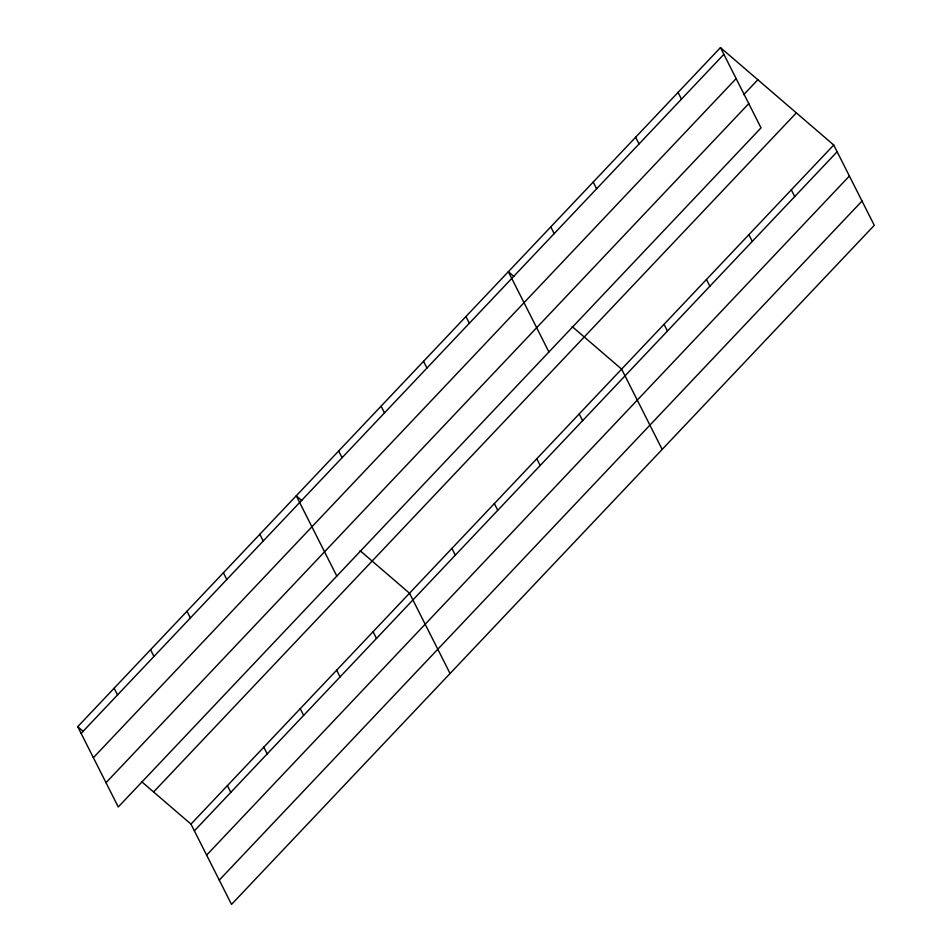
<?xml version="1.0" encoding="UTF-8"?>
<svg xmlns="http://www.w3.org/2000/svg" width="952" height="952" viewBox="0 0 952 952"><rect width="100%" height="100%" fill="white"/><g stroke="black" fill="none" stroke-linecap="round" stroke-linejoin="round"><path stroke-width="1.43" d="M720.474 47.6L761.029 127.889L118.274 806.975L77.719 726.685L720.474 47.6L833.726 145.025L874.281 225.315L231.526 904.4L190.971 824.111L141.491 781.544M81.11 733.421L723.877 54.335M93.379 757.697L736.134 78.611M743.702 94.688L757.851 79.754M106.005 782.699L748.772 103.625M153.593 791.957L796.348 112.871M190.971 824.111L833.726 145.025M194.375 830.846L837.129 151.761M206.632 855.11L849.386 176.037M219.269 880.124L862.024 201.05M513.854 276.425L508.356 271.701L548.923 351.99M572.14 326.56L621.62 369.126L662.176 449.415M301.748 500.526L296.25 495.79L336.806 576.091M360.034 550.661L409.503 593.215L450.07 673.516M77.719 726.685L83.205 731.41M791.302 189.841L794.706 196.576M678.05 92.415L681.453 99.151M748.879 234.668L752.282 241.403M635.627 137.243L639.03 143.978M706.455 279.483L709.859 286.219M593.203 182.058L596.606 188.793M664.044 324.299L667.447 331.034M550.78 226.874L554.183 233.609M579.197 413.942L582.6 420.677M465.945 316.516L469.336 323.252M536.773 458.757L540.177 465.492M423.521 361.332L426.924 368.067M494.35 503.584L497.753 510.32M381.097 406.159L384.501 412.894M451.926 548.4L455.33 555.135M338.674 450.974L342.077 457.71M373.089 631.7L376.48 638.435M336.663 670.184L340.066 676.92M259.825 534.274L263.228 541.01M300.237 708.657L303.64 715.392M223.411 572.759L226.802 579.494M263.811 747.141L267.214 753.877M186.985 611.232L190.388 617.967M227.397 785.626L230.789 792.361M150.559 649.716L153.962 656.452M114.133 688.201L117.536 694.936"/></g></svg>
